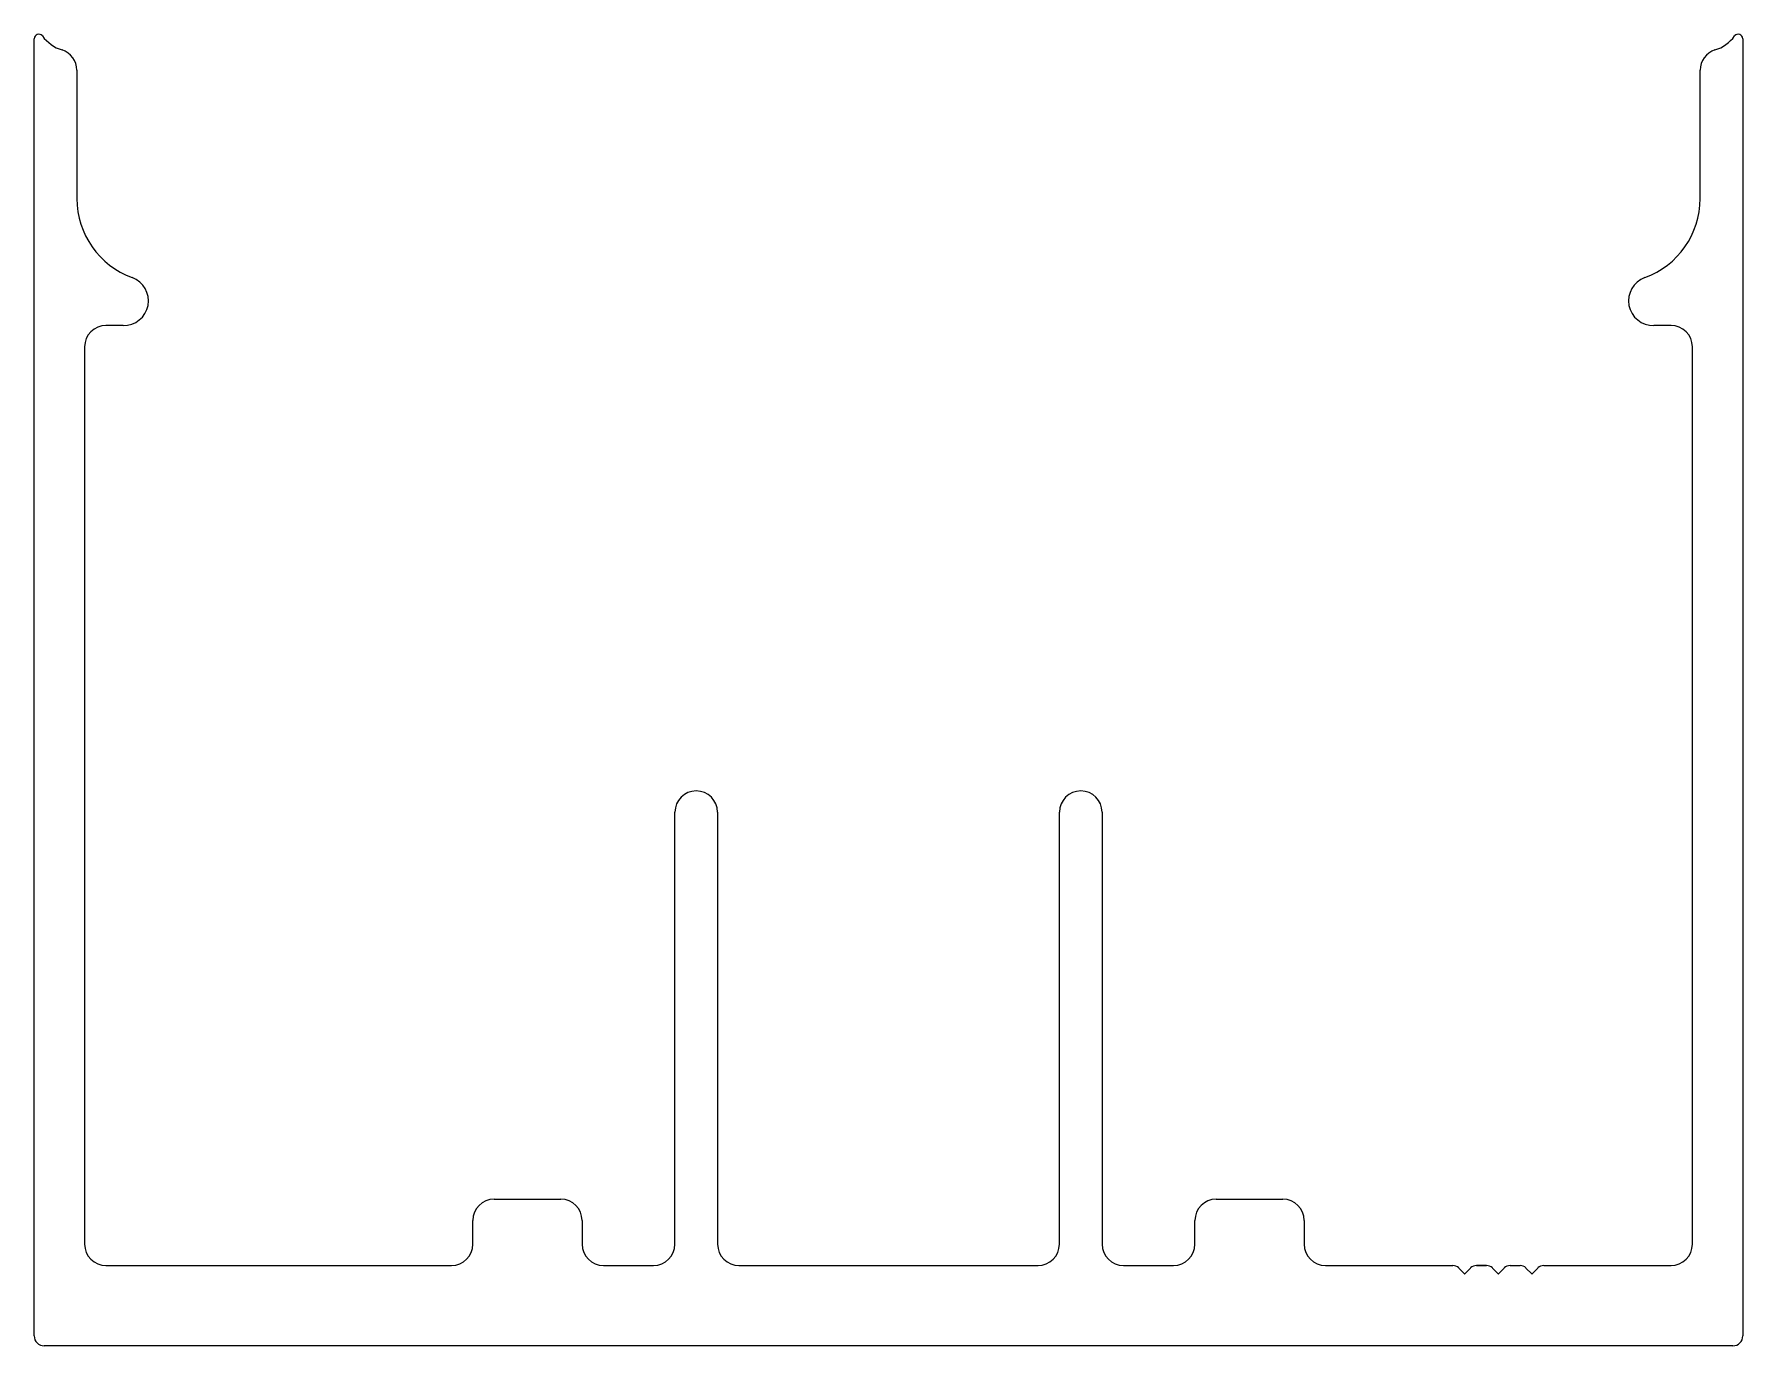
# Model space of a CAD drawing. Extents: x -25.8 to 25, y 5.3 to 44.3.
import ezdxf

# ---------------------------------------------------------------- set-up
doc = ezdxf.new("R2010")
doc.units = 0
doc.layers.add('VISIBLE_EDGES_ANSI_', color=7, linetype='CONTINUOUS')

msp = doc.modelspace()

# ---------------------------------------------------------------- linework, layer by layer
at = {"layer": 'VISIBLE_EDGES_ANSI_'}
for p, q in [((-25.812, 5.575), (-25.812, 44.138)), ((24.988, 44.138), (24.988, 5.575)), ((-24.542, 43.198), (-24.542, 39.383)), ((23.718, 39.383), (23.718, 43.198)), ((-23.165, 35.613), (-23.677, 35.613)), ((22.853, 35.613), (22.341, 35.613)), ((-24.312, 34.978), (-24.312, 8.298)), ((23.488, 8.298), (23.488, 34.978)), ((-6.762, 8.298), (-6.762, 21.138)), ((-5.492, 21.138), (-5.492, 8.298)), ((4.668, 8.298), (4.668, 21.138)), ((5.938, 21.138), (5.938, 8.298)), ((-12.137, 9.638), (-10.157, 9.638)), ((9.333, 9.638), (11.313, 9.638)), ((-12.772, 8.298), (-12.772, 9.003)), ((-9.522, 9.003), (-9.522, 8.298)), ((8.698, 8.298), (8.698, 9.003)), ((11.948, 9.003), (11.948, 8.298)), ((-23.677, 7.663), (-13.407, 7.663)), ((-8.887, 7.663), (-7.397, 7.663)), ((-4.857, 7.663), (4.033, 7.663)), ((6.573, 7.663), (8.063, 7.663)), ((12.583, 7.663), (15.613, 7.663)), ((15.613, 7.663), (16.364, 7.663)), ((16.364, 7.663), (16.364, 7.663)), ((17.072, 7.663), (17.364, 7.663)), ((17.364, 7.663), (17.072, 7.663)), ((17.072, 7.663), (17.364, 7.663)), ((17.364, 7.663), (17.072, 7.663)), ((17.072, 7.663), (17.364, 7.663)), ((18.071, 7.663), (18.364, 7.663)), ((19.071, 7.663), (20.348, 7.663)), ((20.348, 7.663), (22.853, 7.663)), ((16.541, 7.589), (16.712, 7.418)), ((16.724, 7.418), (16.895, 7.589)), ((17.541, 7.589), (17.712, 7.418)), ((17.724, 7.418), (17.895, 7.589)), ((18.541, 7.589), (18.712, 7.418)), ((18.724, 7.418), (18.895, 7.589)), ((24.688, 5.275), (-25.512, 5.275))]:
    msp.add_line(p, q, dxfattribs=at)
for centre, radius, start, end in [((-25.677, 44.138), 0.135, 36.8297, 180), ((-24.627, 44.924), 1.177, 216.8297, 252.3251), ((23.803, 44.924), 1.177, 287.6749, 323.1703), ((24.853, 44.138), 0.135, 0, 143.1703), ((-25.177, 43.198), 0.635, 0, 72.3251), ((24.353, 43.198), 0.635, 107.6749, 180), ((-22.042, 39.383), 2.5, 180, 250), ((21.218, 39.383), 2.5, 290, 360), ((-23.148, 36.345), 0.733, 268.6395, 70), ((22.324, 36.345), 0.733, 110, 271.3605), ((-23.677, 34.978), 0.635, 90, 180), ((22.853, 34.978), 0.635, 0, 90), ((-6.127, 21.138), 0.635, 0, 180), ((5.303, 21.138), 0.635, 0, 180), ((-12.137, 9.003), 0.635, 90, 180), ((-10.157, 9.003), 0.635, 0, 90), ((9.333, 9.003), 0.635, 90, 180), ((11.313, 9.003), 0.635, 0, 90), ((-23.677, 8.298), 0.635, 180, 270), ((-13.407, 8.298), 0.635, 270, 0), ((-8.887, 8.298), 0.635, 180, 270), ((-7.397, 8.298), 0.635, 270, 360), ((-4.857, 8.298), 0.635, 180, 270), ((4.033, 8.298), 0.635, 270, 0), ((6.573, 8.298), 0.635, 180, 270), ((8.063, 8.298), 0.635, 270, 0), ((12.583, 8.298), 0.635, 180, 270), ((22.853, 8.298), 0.635, 270, 0), ((16.364, 7.413), 0.25, 45, 90), ((17.072, 7.413), 0.25, 90, 135), ((17.364, 7.413), 0.25, 45, 90), ((18.071, 7.413), 0.25, 90, 135), ((18.364, 7.413), 0.25, 45, 90), ((19.071, 7.413), 0.25, 90, 135), ((16.718, 7.424), 0.008, 225, 315), ((17.718, 7.424), 0.008, 225, 315), ((18.718, 7.424), 0.008, 225, 315), ((-25.512, 5.575), 0.3, 180, 270), ((24.688, 5.575), 0.3, 270, 0)]:
    msp.add_arc(centre, radius, start, end, dxfattribs=at)

doc.saveas('drawing.dxf')
